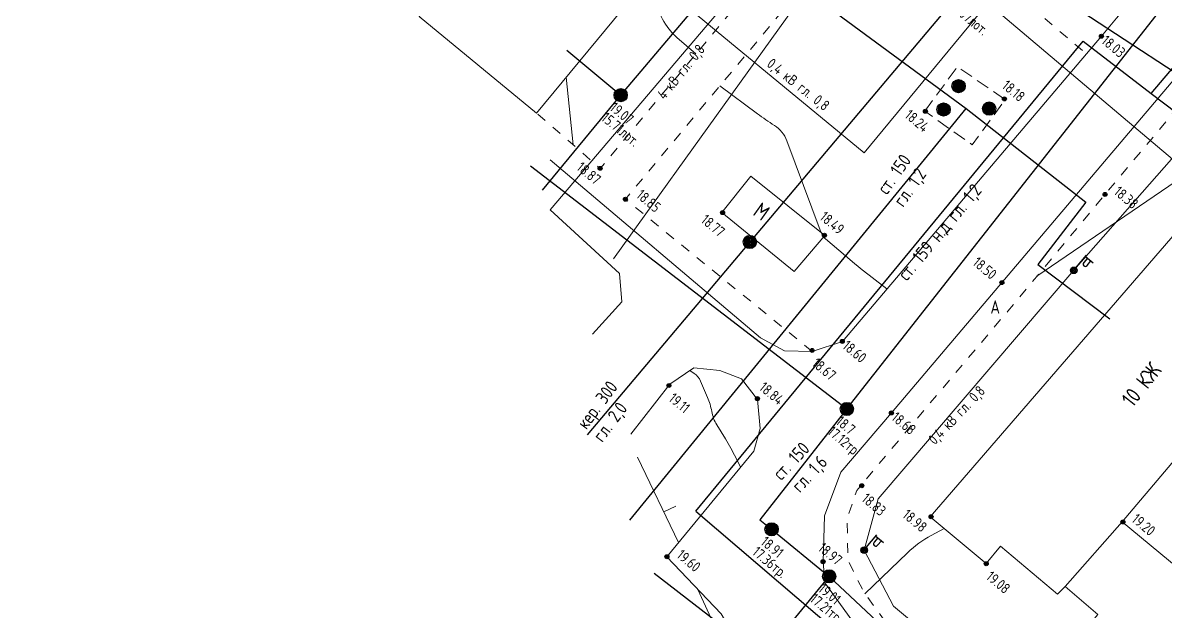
# Model space of a CAD drawing. Header units: metres. Extents: x -2 to 4153, y 0 to 2058.
# Drawn here: x 2698.5 to 2784.9, y 1709.2 to 1753.7 of the extents above; entities that cross this region are included whole.
import ezdxf

# ---------------------------------------------------------------- set-up
doc = ezdxf.new("R2010")
doc.units = ezdxf.units.M
doc.linetypes.add('g5_01_5x1_5', pattern=[1.5, 0.75, -0.75])
doc.linetypes.add('g5_02x1', pattern=[1.5, 1, -0.5])
for name, color, linetype, transparency in [('03_Здания и строения', 7, 'Continuous', 0.65), ('07_Объекты электропередачи', 7, 'Continuous', 0.65), ('10_Границы покрытий и угодий', 7, 'Continuous', 0.65), ('19_Горизонтали', 7, 'Continuous', 0.65), ('30_Канализация', 7, 'Continuous', 0.65), ('31_Водопровод', 7, 'Continuous', 0.65), ('32_Теплосеть', 7, 'Continuous', 0.65), ('33_Газопровод', 7, 'Continuous', 0.65), ('35_Телефон', 7, 'Continuous', 0.65), ('37_Кабель низкого напряжения', 7, 'Continuous', 0.65), ('38_Кабели высокого напряжения', 7, 'Continuous', 0.65), ('44_Крышки колодцев', 7, 'Continuous', 0.65), ('61_Отметки высоты поверхности', 7, 'Continuous', 0.65)]:
    doc.layers.add(name, color=color, linetype=linetype, transparency=transparency)
doc.styles.add('LIKE11', font='GOST_0.TTF')
doc.styles.add('LIKE14', font='GOST_0.TTF')
doc.styles.add('LIKE17', font='GOST_0.TTF')
doc.styles.add('LIKE32', font='GOST_0.TTF')
doc.styles.add('Line_GUGK', font='GOST_0.TTF')
doc.linetypes.add('g5_119_1', pattern='A,4,-1,[31,GUGK_2005.shx,S=0.1,R=0,X=0,Y=0],0.35,[31,GUGK_2005.shx,S=0.08,R=0,X=0,Y=0],3.3,[31,GUGK_2005.shx,S=0.08,R=180,X=0,Y=0],0.35,[31,GUGK_2005.shx,S=0.1,R=180,X=0,Y=0],-1', length=10)
doc.linetypes.add('g5_119_3', pattern='A,4,-1,[31,GUGK_2005.shx,S=0.1,R=0,X=0,Y=0],4,[31,GUGK_2005.shx,S=0.1,R=180,X=0,Y=0],-1', length=10)
doc.linetypes.add('g5_122_g', pattern='A,1,-1,1.5,-0.4,["Г",Line_GUGK,S=1,R=0,X=0,Y=-0.5],-1.5,1.5,-1,4,-1,4,-1,3', length=20.9)
doc.linetypes.add('g5_122_k', pattern='A,1,-1,1.5,-0.4,["К",Line_GUGK,S=1,R=0,X=0,Y=-0.5],-1.5,1.5,-1,4,-1,4,-1,3', length=20.9)
doc.linetypes.add('g5_122_kl', pattern='A,1,-1,1.5,-0.4,["Кл",Line_GUGK,S=1,R=0,X=0,Y=-0.5],-2.4,1.5,-1,4,-1,4,-1,3', length=21.8)
doc.linetypes.add('g5_122_t', pattern='A,1,-1,1.5,-0.4,["Т",Line_GUGK,S=1,R=0,X=0,Y=-0.5],-1.5,1.5,-1,4,-1,4,-1,3', length=20.9)
doc.linetypes.add('g5_122_v', pattern='A,1,-1,1.5,-0.4,["В",Line_GUGK,S=1,R=0,X=0,Y=-0.5],-1.5,1.5,-1,4,-1,4,-1,3', length=20.9)
doc.linetypes.add('g5_133_t', pattern='A,2,[27,GUGK_2005.shx,S=0.4,R=0,X=0,Y=0],2,-1,2,[27,GUGK_2005.shx,S=0.4,R=0,X=0,Y=0],2,-1,2,[27,GUGK_2005.shx,S=0.4,R=0,X=0,Y=0],2,-0.1,["V",Line_GUGK,S=1,R=0,X=0,Y=-0.5],-1', length=15.1)

# ---------------------------------------------------------------- blocks, each defined once
blk = doc.blocks.new('g5_330')
blk.add_hatch(color=0).paths.add_polyline_path([(0.15, 0, 1), (-0.15, 0, 1)])
at = {"color": 0}
blk.add_circle((0, 0), 0.15, dxfattribs=at)
blk = doc.blocks.new('g5_110_1c')
h = blk.add_hatch(color=255)
edge = h.paths.add_edge_path()
edge.add_arc((0, 0), 0.212, 0, 360)
edge = h.paths.add_edge_path(flags=16)
edge.add_arc((0, 0), 0.0975, 0, 360)
h = blk.add_hatch(color=0)
edge = h.paths.add_edge_path()
edge.add_arc((0, 0), 0.06, 0, 360)
at = {"color": 0}
for p, q in [((0, 0.25), (0, 1.5)), ((0, 1.375), (0.75, 1.375))]:
    blk.add_line(p, q, dxfattribs=at)
blk.add_lwpolyline([(0.2, 1.375), (0.2, 0.932, 1.040016), (0.55, 0.932), (0.55, 1.375)], format="xyb", dxfattribs=at)
for radius in [0.25, 0.06]:
    blk.add_circle((0, 0), radius, dxfattribs=at)
blk = doc.blocks.new('g5_117t')
h = blk.add_hatch(color=255)
h.paths.add_polyline_path([(-0.038, -0.038), (-0.461, -0.038, 0.367426), (-0.038, -0.461)])
h.paths.add_polyline_path([(0.037, -0.461, 0.367426), (0.461, -0.038), (0.037, -0.038)])
h.paths.add_polyline_path([(0.461, 0.037, 0.921954), (-0.461, 0.037)])
at = {"color": 0}
for points in [[(-0.5, 0), (0.5, 0)], [(0, -0.5), (0, 0)]]:
    blk.add_lwpolyline(points, dxfattribs=at)
blk.add_circle((0, 0), 0.5, dxfattribs=at)
blk = doc.blocks.new('g5_117')
h = blk.add_hatch(color=255)
h.paths.add_polyline_path([(-0.299, 0.352), (0.352, -0.299, 0.177899), (0.463, 0, 0.639215)])
h.paths.add_polyline_path([(-0.352, 0.299, 0.177899), (-0.463, 0, 0.639215), (0.299, -0.352)])
at = {"color": 0}
blk.add_lwpolyline([(0.354, -0.354), (-0.354, 0.354)], dxfattribs=at)
blk.add_circle((0, 0), 0.5, dxfattribs=at)
blk = doc.blocks.new('g5_117v')
h = blk.add_hatch(color=255)
h.paths.add_polyline_path([(-0.461, 0.037), (0.461, 0.037, 0.921954)])
h.paths.add_polyline_path([(0.461, -0.037), (-0.461, -0.037, 0.921954)])
at = {"color": 0}
blk.add_line((-0.5, 0), (0.5, 0), dxfattribs=at)
blk.add_circle((0, 0), 0.5, dxfattribs=at)
blk = doc.blocks.new('g5_117kb')
h = blk.add_hatch(color=255)
h.paths.add_polyline_path([(0.037, 0.037), (0.461, 0.037, 0.367426), (0.037, 0.461)])
h.paths.add_polyline_path([(-0.038, 0.461, 0.367426), (-0.461, 0.037), (-0.038, 0.037)])
h.paths.add_polyline_path([(-0.038, -0.038), (-0.461, -0.038, 0.367426), (-0.038, -0.461)])
h.paths.add_polyline_path([(0.037, -0.461, 0.367426), (0.461, -0.038), (0.037, -0.038)])
at = {"color": 0}
for points in [[(-0.5, 0), (0.5, 0)], [(0, 0.5), (0, -0.5)]]:
    blk.add_lwpolyline(points, dxfattribs=at)
blk.add_circle((0, 0), 0.5, dxfattribs=at)
blk = doc.blocks.new('g_scratch')
at = {"color": 0, "linetype": 'ByBlock', "lineweight": 15}
blk.add_line((0, 0), (1, 0), dxfattribs=at)

msp = doc.modelspace()

# ---------------------------------------------------------------- linework, layer by layer
at = {"layer": '03_Здания и строения', "color": 7, "linetype": 'Continuous', "lineweight": 20, "flags": 128}
for points in [[(2739.996, 1767.897), (2744.157, 1764.27), (2745.133, 1765.61), (2749.7, 1761.829), (2737.32, 1746.849), (2728.429, 1754.167), (2736.946, 1764.061), (2739.996, 1767.897)], [(2800.029, 1737.69), (2791.596, 1744.627), (2767.109, 1716.278), (2771.335, 1712.767), (2772.428, 1714.065), (2776.735, 1710.429), (2777.322, 1711.015), (2781.636, 1715.899), (2795.259, 1732.038), (2800.029, 1737.69)], [(2753.524, 1742.074), (2759.138, 1737.573), (2756.815, 1734.862), (2751.346, 1739.315), (2753.524, 1742.074)], [(2777.322, 1711.015), (2779.778, 1708.896), (2776.575, 1705.088), (2789.833, 1694.12), (2797.26, 1702.963), (2781.636, 1715.899), (2777.322, 1711.015)]]:
    msp.add_lwpolyline(points, dxfattribs=at)
at = {"layer": '10_Границы покрытий и угодий', "color": 7, "linetype": 'Continuous', "lineweight": 20, "flags": 128}
for points in [[(2714.275, 1811.62), (2717.099, 1813.544), (2720.602, 1814.578), (2723.466, 1813.42), (2725.39, 1812.176), (2734.261, 1804.77), (2735.875, 1803.423), (2736.432, 1802.958), (2755.024, 1787.464), (2771.305, 1773.878), (2783.625, 1763.124), (2784.661, 1760.305), (2784.164, 1757.561), (2781.194, 1754.026), (2780.049, 1752.663), (2778.919, 1751.331), (2760.454, 1729.571)], [(2808.863, 1737.18), (2809.057, 1740.814), (2807.225, 1743.708), (2798.383, 1751.272), (2794.8, 1753.198), (2791.488, 1753.524), (2789.006, 1752.481), (2786.601, 1750.631), (2764.162, 1724.153), (2760.335, 1719.681), (2759.092, 1716.373), (2758.993, 1712.893), (2759.125, 1711.288), (2762.019, 1707.274), (2774.316, 1697.049), (2780.975, 1691.648), (2784.175, 1690.498), (2787.428, 1690.863), (2790.217, 1692.837)], [(2760.454, 1729.571), (2758.17, 1728.812), (2756.089, 1728.861), (2754.25, 1729.829), (2738.358, 1743.308)], [(2750.965, 1700.314), (2752.005, 1701.851), (2752.729, 1704.162), (2752.542, 1706.799), (2751.298, 1708.946), (2747.171, 1713.25), (2753.745, 1721.268), (2754.243, 1722.969), (2754.036, 1725.168), (2752.833, 1726.745), (2751.173, 1727.367), (2749.223, 1727.575), (2747.398, 1726.33), (2744.447, 1722.541)]]:
    msp.add_lwpolyline(points, dxfattribs=at)
at = {"layer": '10_Границы покрытий и угодий', "color": 7, "linetype": 'g5_01_5x1_5', "lineweight": 20, "flags": 128}
for points in [[(2699.588, 1789.851), (2698.454, 1790.988), (2713.516, 1807.784), (2721.138, 1800.797), (2729.916, 1793.229), (2738.392, 1786.18), (2747.528, 1778.483), (2755.993, 1771.153), (2762.09, 1766.32), (2755.085, 1758.147), (2742.131, 1742.663), (2737.32, 1746.849)], [(2758.17, 1728.812), (2744.037, 1740.332), (2757.29, 1756.218), (2759.337, 1758.553), (2760.461, 1757.659), (2763.171, 1755.468), (2765.189, 1757.861), (2767.718, 1760.81), (2778.919, 1751.331)], [(2795.259, 1732.038), (2799.479, 1728.507), (2807.449, 1737.851), (2807.679, 1739.405), (2806.841, 1741.899), (2797.347, 1750.127), (2794.774, 1751.495), (2791.691, 1751.802), (2789.302, 1750.658), (2787.341, 1749.086), (2780.188, 1740.517), (2772.973, 1731.859), (2765.432, 1722.929), (2761.539, 1718.274), (2760.804, 1716.096), (2760.885, 1713.019), (2762.056, 1710.624), (2763.499, 1708.636), (2772.32, 1701.258), (2781.604, 1693.308), (2784.136, 1692.328), (2787.239, 1692.709), (2789.833, 1694.12)]]:
    msp.add_lwpolyline(points, dxfattribs=at)
at = {"layer": '19_Горизонтали', "color": 32, "linetype": 'Continuous', "lineweight": 20, "flags": 128}
for points, elevation in [([(2746.144, 1757.526), (2746.337, 1755.665, 0.189734), (2747.94, 1752.573), (2749.375, 1751.322)], 18.5), ([(2763.83, 1733.549), (2762.939, 1734.227, -0.012479), (2761.19, 1735.626), (2759.18, 1737.32, -0.103807), (2758.943, 1737.623), (2758.943, 1737.623, -0.025005), (2758.788, 1737.983), (2756.261, 1744.756, 0.163584), (2755.322, 1745.913), (2755.322, 1745.913, -0.017894), (2754.026, 1746.801), (2751.186, 1748.901)], 18.5), ([(2775.18, 1734.507), (2786.818, 1742.46, 0.001778), (2789.572, 1744.356), (2790.785, 1745.198, 0.028681), (2791.092, 1745.438), (2791.092, 1745.438, -0.20919), (2791.433, 1745.547), (2791.671, 1745.522, 0.030285), (2792.538, 1745.485), (2794.186, 1745.513, 0.191116), (2794.63, 1745.699), (2794.63, 1745.699, -0.046832), (2795.032, 1746.023), (2796.371, 1746.911, -0.136862), (2796.628, 1746.994), (2796.628, 1746.994, -0.044514), (2796.907, 1746.981), (2801.742, 1746.318)], 18.5), ([(2748.904, 1727.357), (2749.237, 1727.142, -0.148754), (2749.726, 1726.563), (2750.256, 1725.33, -0.058405), (2750.572, 1724.271), (2750.572, 1724.271, 0.094861), (2750.959, 1723.249), (2751.606, 1722.195, -0.025708), (2752.384, 1720.77), (2752.737, 1720.038)], 19), ([(2768.165, 1715.4), (2767.181, 1714.874, 0.068871), (2765.393, 1713.575), (2762.166, 1710.471)], 19), ([(2749.524, 1710.796), (2751.086, 1707.373, 0.017016), (2751.384, 1706.775), (2751.384, 1706.775, -0.00229), (2751.7, 1706.186), (2752.646, 1704.4, -0.011229), (2752.698, 1704.295), (2752.723, 1704.242)], 19.5)]:
    msp.add_lwpolyline(points, format="xyb", dxfattribs=dict(at, elevation=elevation))
for points, elevation in [([(2739.559, 1749.558), (2740.09, 1744.438)], 19), ([(2748.065, 1714.34), (2744.957, 1720.801)], 19.5)]:
    msp.add_lwpolyline(points, dxfattribs=dict(at, elevation=elevation))
at = {"layer": '30_Канализация', "color": 32, "linetype": 'g5_122_kl', "lineweight": 30, "flags": 128}
for points in [[(2726.073, 1794.174), (2732.922, 1787.797), (2755.736, 1769.157), (2769.994, 1756.701), (2772.155, 1758.76), (2795.25, 1743.626), (2814.979, 1765.771), (2820.807, 1773.773), (2824.585, 1778.369)], [(2741.161, 1722.506), (2769.994, 1756.701)]]:
    msp.add_lwpolyline(points, dxfattribs=at)
at = {"layer": '30_Канализация', "color": 32, "linetype": 'g5_122_k', "lineweight": 30, "flags": 128}
for points in [[(2737.757, 1741.009), (2743.686, 1748.206), (2764.476, 1772.782)], [(2739.61, 1751.622), (2743.686, 1748.206)], [(2746.21, 1712.035), (2781.995, 1684.338), (2821.666, 1653.655), (2829.614, 1647.805), (2860.168, 1625.273), (2864.288, 1621.827)]]:
    msp.add_lwpolyline(points, dxfattribs=at)
at = {"layer": '31_Водопровод', "color": 4, "linetype": 'g5_122_v', "lineweight": 30, "flags": 128}
for points in [[(2736.852, 1742.862), (2760.797, 1724.454), (2787.082, 1757.912), (2824.086, 1727.743)], [(2760.797, 1724.454), (2754.216, 1716.058), (2755.1, 1715.345), (2759.462, 1711.786)], [(2748.886, 1698.889), (2759.462, 1711.786), (2774.622, 1697.573), (2811.314, 1667.381), (2816.152, 1672.78)]]:
    msp.add_lwpolyline(points, dxfattribs=at)
at = {"layer": '32_Теплосеть', "color": 5, "linetype": 'g5_122_t', "lineweight": 30, "flags": 128}
for points in [[(2760.01, 1754.403), (2769.815, 1747.189), (2778.863, 1740.114), (2775.237, 1735.389), (2780.682, 1731.286)], [(2744.373, 1716.041), (2769.815, 1747.189)]]:
    msp.add_lwpolyline(points, dxfattribs=at)
at = {"layer": '32_Теплосеть', "color": 7, "linetype": 'g5_02x1', "lineweight": 20, "flags": 128}
msp.add_lwpolyline([(2766.691, 1746.988), (2769.166, 1750.357), (2772.776, 1747.865), (2770.283, 1744.445), (2766.691, 1746.988)], dxfattribs=at)
at = {"layer": '33_Газопровод', "color": 132, "linetype": 'g5_122_g', "lineweight": 30, "flags": 128}
for points in [[(2783.815, 1748.318), (2798.394, 1765.525)], [(2749.364, 1716.715), (2778.664, 1752.299), (2783.815, 1748.318), (2790.453, 1743.304)], [(2749.364, 1716.715), (2763.259, 1704.829), (2863.489, 1620.414)]]:
    msp.add_lwpolyline(points, dxfattribs=at)
at = {"layer": '35_Телефон', "color": 6, "linetype": 'g5_133_t', "lineweight": 20, "flags": 128}
msp.add_lwpolyline([(2761.047, 1760.776), (2743.138, 1735.814)], dxfattribs=at)
at = {"layer": '37_Кабель низкого напряжения', "color": 1, "linetype": 'g5_119_3', "lineweight": 20, "flags": 128}
for points in [[(2788.359, 1740.879), (2771.454, 1755.174), (2762.096, 1743.838), (2745.896, 1757.226)], [(2808.583, 1710.009), (2804.77, 1713.368), (2812.998, 1734.899), (2792.374, 1751.34), (2777.962, 1734.947), (2763.172, 1717.643), (2762.103, 1713.772), (2764.327, 1709.526), (2782.392, 1694.478), (2799.106, 1678.894), (2847.246, 1638.935), (2870.513, 1666.323), (2874.647, 1670.742)]]:
    msp.add_lwpolyline(points, dxfattribs=at)
at = {"layer": '38_Кабели высокого напряжения', "color": 1, "linetype": 'g5_119_1', "lineweight": 20, "flags": 128}
msp.add_lwpolyline([(2741.551, 1730.113), (2743.78, 1732.574), (2743.594, 1734.709), (2738.347, 1739.538), (2769.667, 1776.417), (2823.278, 1733.604), (2825.341, 1736.066)], dxfattribs=at)

# ---------------------------------------------------------------- block references
at = {"layer": '07_Объекты электропередачи', "color": 7, "linetype": 'Continuous', "lineweight": 20, "rotation": 320.2655211251469}
for p in [(2777.962, 1734.947), (2762.103, 1713.772)]:
    msp.add_blockref('g5_110_1c', p, dxfattribs=at)
at = {"layer": '19_Горизонтали', "color": 32, "linetype": 'Continuous', "lineweight": -3, "rotation": 25.68814168538473}
msp.add_blockref('g_scratch', (2746.947, 1716.665, 19.5), dxfattribs=at)
at = {"layer": '44_Крышки колодцев', "color": 7, "linetype": 'Continuous', "lineweight": 20}
for name, p, rotation in [('g5_117t', (2769.249, 1748.891), 320.2655211251469), ('g5_117kb', (2743.686, 1748.206, 19.07), 320.2655211251469), ('g5_117t', (2768.114, 1747.124), 320.2655211251469), ('g5_117t', (2771.556, 1747.189), 320.2655211251469), ('g5_117', (2753.46, 1737.092), 320.2655211251469), ('g5_117v', (2760.797, 1724.454, 18.696), 320.2244407250127), ('g5_117v', (2755.1, 1715.345, 18.906), 320.2244407250127), ('g5_117v', (2759.462, 1711.786, 19.014), 320.2244407250127)]:
    msp.add_blockref(name, p, dxfattribs=dict(at, rotation=rotation))
at = {"layer": '61_Отметки высоты поверхности', "color": 7, "linetype": 'Continuous', "lineweight": 20}
for p, rotation in [((2780.049, 1752.663, 18.034), 320.2244407250127), ((2772.716, 1747.92), 320.1837874390728), ((2766.736, 1746.982), 320.1837874390728), ((2742.128, 1742.666), 320.1837874390728), ((2744.037, 1740.332), 320.1837874390728), ((2780.328, 1740.687), 320.1837874390728), ((2751.388, 1739.316), 320.1837874390728), ((2759.1, 1737.597), 320.1837874390728), ((2772.525, 1734.019), 320.1837874390728), ((2760.454, 1729.571, 18.597), 320.2244407250127), ((2758.167, 1728.881), 320.1837874390728), ((2747.333, 1726.23), 320.1837874390728), ((2754.024, 1725.238), 320.1837874390728), ((2764.162, 1724.153, 18.682), 320.2244407250127), ((2761.926, 1718.644), 320.1837874390728), ((2767.166, 1716.296), 320.1837874390728), ((2781.675, 1715.899), 320.1837874390728), ((2747.184, 1713.271), 320.1837874390728), ((2758.993, 1712.893, 18.972), 320.2244407250127), ((2771.341, 1712.742), 320.1837874390728)]:
    msp.add_blockref('g5_330', p, dxfattribs=dict(at, rotation=rotation))

# ---------------------------------------------------------------- texts
at = {"color": 7, "linetype": 'Continuous', "lineweight": 15, "ltscale": 0.5, "style": 'LIKE11'}
for s, rotation, p in [('15.07лот.', 320.22443, (2768.458, 1754.856)), ('19.07', 320.26552, (2742.791, 1747.129)), ('15.71лот.', 320.26552, (2742.152, 1746.36)), ('18.7', 320.22443, (2759.901, 1723.378)), ('17.12тр.', 320.22443, (2759.261, 1722.609)), ('18.91', 320.22443, (2754.205, 1714.269)), ('17.36тр.', 320.22443, (2753.565, 1713.5)), ('19.01', 320.22443, (2758.566, 1710.71)), ('17.21тр.', 320.22443, (2757.926, 1709.942))]:
    msp.add_text(s, height=0.8, rotation=rotation, dxfattribs=at).set_placement(p)
at = {"layer": '03_Здания и строения', "color": 7, "linetype": 'Continuous', "lineweight": 15, "style": 'LIKE14'}
for s, rotation, p in [('М', 324.62501, (2753.61, 1739.183)), ('10 КЖ', 51.67278, (2782.429, 1724.51))]:
    msp.add_text(s, height=1.2, rotation=rotation, dxfattribs=at).set_placement(p)
at = {"layer": '10_Границы покрытий и угодий', "color": 7, "linetype": 'Continuous', "lineweight": 15, "style": 'LIKE11'}
msp.add_text('А', height=1, dxfattribs=at).set_placement((2771.655, 1731.671))
at = {"layer": '30_Канализация', "color": 42, "linetype": 'Continuous', "lineweight": 15, "style": 'LIKE32'}
for s, p in [('кер. 300', (2741.093, 1722.833)), ('гл. 2,0', (2742.297, 1721.862))]:
    msp.add_text(s, height=1, rotation=53.30846, dxfattribs=at).set_placement(p)
at = {"layer": '31_Водопровод', "color": 94, "linetype": 'Continuous', "lineweight": 15, "style": 'LIKE32'}
for s, p in [('ст. 150', (2755.835, 1718.988)), ('гл. 1,6', (2757.244, 1718.055))]:
    msp.add_text(s, height=1, rotation=46.90625, dxfattribs=at).set_placement(p)
at = {"layer": '32_Теплосеть', "color": 5, "linetype": 'Continuous', "lineweight": 15, "style": 'LIKE32'}
for s, p in [('ст. 150', (2763.83, 1740.607)), ('гл. 1,2', (2765.058, 1739.665))]:
    msp.add_text(s, height=1, rotation=54.68395, dxfattribs=at).set_placement(p)
at = {"layer": '33_Газопровод', "color": 132, "linetype": 'Continuous', "lineweight": 15, "style": 'LIKE32'}
msp.add_text('ст. 159 н.д гл. 1,2', height=1, rotation=50.15855, dxfattribs=at).set_placement((2765.331, 1734.085))
at = {"layer": '37_Кабель низкого напряжения', "color": 1, "linetype": 'Continuous', "lineweight": 15, "style": 'LIKE32'}
for rotation, p in [(321.85433, (2754.674, 1750.429)), (46.37919, (2767.453, 1721.687))]:
    msp.add_text('0,4 кВ гл. 0,8', height=0.8, rotation=rotation, dxfattribs=at).set_placement(p)
at = {"layer": '38_Кабели высокого напряжения', "color": 1, "linetype": 'Continuous', "lineweight": 15, "style": 'LIKE32'}
msp.add_text('4 кВ гл. 0,8', height=0.8, rotation=50.812, dxfattribs=at).set_placement((2746.993, 1747.802))
at = {"layer": '61_Отметки высоты поверхности', "color": 7, "linetype": 'Continuous', "lineweight": 15, "ltscale": 0.5, "style": 'LIKE17'}
for s, rotation, p in [('18.03', 320.22443, (2779.985, 1752.195)), ('18.18', 320.18378, (2772.459, 1748.802, 4.265)), ('18.24', 320.18378, (2765.101, 1746.57, 4.265)), ('18.87', 320.18378, (2740.272, 1742.61, -14.745)), ('18.85', 320.18378, (2744.794, 1740.519, -14.745)), ('18.38', 320.18378, (2780.926, 1740.77, 4.265)), ('18.77', 320.18378, (2749.681, 1738.631, -14.745)), ('18.49', 320.18378, (2758.675, 1738.859, -14.745)), ('18.50', 320.18378, (2770.242, 1735.415, 4.265)), ('18.60', 320.22443, (2760.391, 1729.103)), ('18.67', 320.18378, (2758.082, 1727.774, -14.745)), ('18.84', 320.18378, (2754.09, 1725.96, -14.745)), ('19.11', 320.18378, (2747.247, 1725.123, -14.745)), ('18.68', 320.22443, (2764.098, 1723.686)), ('18.83', 320.18378, (2761.841, 1717.537, -14.745)), ('18.98', 320.18378, (2764.93, 1716.316, -14.745)), ('19.20', 320.18378, (2782.273, 1715.982, 4.265)), ('19.60', 320.18378, (2747.846, 1713.269, -14.745)), ('18.97', 320.22443, (2758.545, 1713.798)), ('19.08', 320.18378, (2771.255, 1711.635, -14.745))]:
    msp.add_text(s, height=0.8, rotation=rotation, dxfattribs=at).set_placement(p)

doc.saveas('drawing.dxf')
